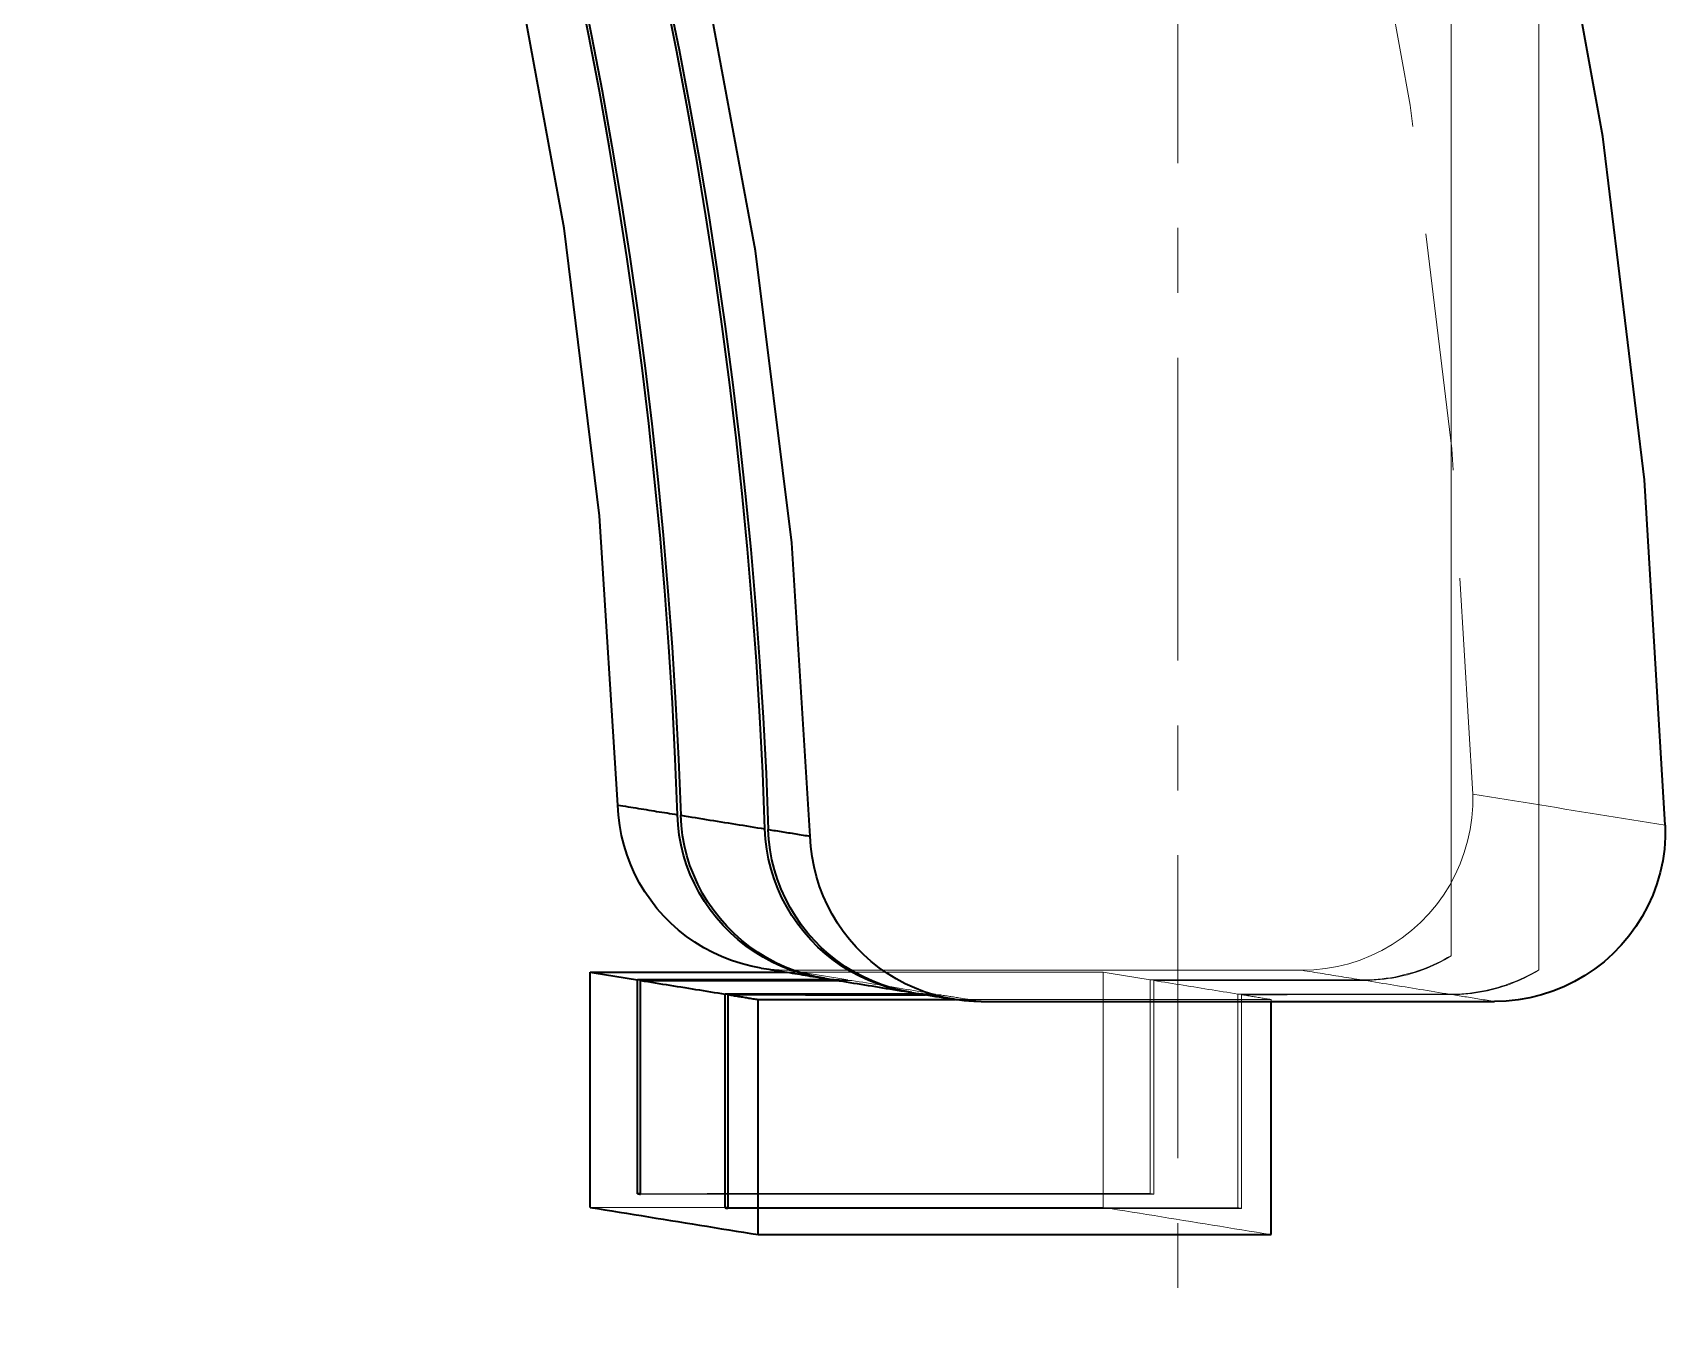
# Model space of a CAD drawing. Header units: millimetres. Extents: x 10 to 410, y 10 to 287.
# Drawn here: x 329.353 to 333.127, y 130.014 to 133.001 of the extents above; entities that cross this region are included whole.
import ezdxf

# ---------------------------------------------------------------- set-up
doc = ezdxf.new("R2010")
doc.units = ezdxf.units.MM
doc.linetypes.add('CENTER', pattern=[1.15, 0.7, -0.15, 0.15, -0.15])
doc.linetypes.add('DASHED', pattern=[0.75, 0.5, -0.25])
for name, color, linetype, lineweight in [('CENTER', 4, 'CENTER', 13), ('HIDDEN', 8, 'DASHED', 18), ('VISIBLE', 7, 'CONTINUOUS', 35)]:
    doc.layers.add(name, color=color, linetype=linetype, lineweight=lineweight)

msp = doc.modelspace()

# ---------------------------------------------------------------- linework, layer by layer
at = {"layer": 'CENTER'}
msp.add_line((332, 66), (332, 155), dxfattribs=at)
at = {"layer": 'HIDDEN'}
for points in [[(332.6819, 131.2416), (332.6335, 132.0399), (332.5373, 132.834), (332.3938, 133.6208), (332.2033, 134.3976), (331.9666, 135.1617), (331.6846, 135.9101), (331.3582, 136.6403), (330.9886, 137.3496), (330.5771, 138.0355), (330.1253, 138.6955), (329.6347, 139.3272), (329.1072, 139.9284), (328.5446, 140.4969), (327.9489, 141.0307), (327.3223, 141.5277), (326.667, 141.9864), (325.9854, 142.4049), (325.2799, 142.7818), (324.5532, 143.1158), (323.8077, 143.4056), (323.0462, 143.6502), (322.2713, 143.8487), (321.486, 144.0004)], [(332.6321, 130.8678), (332.6321, 130.9648), (332.6321, 131.0618), (332.6321, 131.1588), (332.6321, 131.2558), (332.6321, 131.3528), (332.6321, 131.4498), (332.6321, 131.5468), (332.6321, 131.6438), (332.6321, 131.7408), (332.6321, 131.8378), (332.6321, 131.9348), (332.6321, 132.0318), (332.6321, 132.1288), (332.6321, 132.2258), (332.6321, 132.3228), (332.6321, 132.4198), (332.6321, 132.5168), (332.6321, 132.6138), (332.6321, 132.7108), (332.6321, 132.8078), (332.6321, 132.9048), (332.6321, 133.0018), (332.6321, 133.0988)], [(332.8344, 130.835), (332.8344, 130.932), (332.8344, 131.029), (332.8344, 131.126), (332.8344, 131.223), (332.8344, 131.32), (332.8344, 131.417), (332.8344, 131.514), (332.8344, 131.611), (332.8344, 131.708), (332.8344, 131.805), (332.8344, 131.902), (332.8344, 131.999), (332.8344, 132.096), (332.8344, 132.193), (332.8344, 132.29), (332.8344, 132.387), (332.8344, 132.484), (332.8344, 132.581), (332.8344, 132.678), (332.8344, 132.775), (332.8344, 132.872), (332.8344, 132.969), (332.8344, 133.066)], [(332.6819, 131.2416), (332.6818, 131.2141), (332.6797, 131.1866), (332.6758, 131.1594), (332.67, 131.1325), (332.6623, 131.1061), (332.6528, 131.0803), (332.6415, 131.0552), (332.6285, 131.0309), (332.6139, 131.0076), (332.5977, 130.9854), (332.5799, 130.9644), (332.5608, 130.9446), (332.5403, 130.9263), (332.5186, 130.9094), (332.4958, 130.894), (332.4719, 130.8803), (332.4472, 130.8683), (332.4217, 130.858), (332.3955, 130.8495), (332.3688, 130.8429), (332.3417, 130.8381), (332.3143, 130.8353), (332.2868, 130.8343)], [(332.6819, 131.2416), (332.7012, 131.2384), (332.7206, 131.2353), (332.7399, 131.2322), (332.7593, 131.229), (332.7786, 131.2259), (332.798, 131.2227), (332.8173, 131.2196), (332.8367, 131.2165), (332.856, 131.2133), (332.8754, 131.2102), (332.8947, 131.207), (332.9141, 131.2039), (332.9334, 131.2008), (332.9528, 131.1976), (332.9721, 131.1945), (332.9915, 131.1913), (333.0108, 131.1882), (333.0302, 131.1851), (333.0495, 131.1819), (333.0689, 131.1788), (333.0882, 131.1756), (333.1076, 131.1725), (333.1269, 131.1694)], [(331.1006, 130.8343), (331.0979, 130.8343), (331.0951, 130.8343), (331.0923, 130.8344), (331.0896, 130.8345), (331.0868, 130.8345), (331.0841, 130.8346), (331.0813, 130.8348), (331.0785, 130.8349), (331.0758, 130.8351), (331.073, 130.8353), (331.0703, 130.8355), (331.0675, 130.8357), (331.0647, 130.8359), (331.062, 130.8362), (331.0592, 130.8365), (331.0565, 130.8368), (331.0538, 130.8371), (331.051, 130.8374), (331.0483, 130.8378), (331.0455, 130.8382), (331.0428, 130.8386), (331.0401, 130.839), (331.0373, 130.8394)], [(331.1006, 130.8343), (331.1522, 130.8343), (331.2038, 130.8343), (331.2554, 130.8343), (331.3069, 130.8343), (331.3585, 130.8343), (331.4101, 130.8343), (331.4617, 130.8343), (331.5132, 130.8343), (331.5648, 130.8343), (331.6164, 130.8343), (331.668, 130.8343), (331.7195, 130.8343), (331.7711, 130.8343), (331.8227, 130.8343), (331.8743, 130.8343), (331.9258, 130.8343), (331.9774, 130.8343), (332.029, 130.8343), (332.0806, 130.8343), (332.1321, 130.8343), (332.1837, 130.8343), (332.2353, 130.8343), (332.2868, 130.8343)], [(331.1006, 130.8343), (331.1019, 130.8341), (331.1031, 130.8339), (331.1043, 130.8337), (331.1056, 130.8335), (331.1068, 130.8333), (331.108, 130.8331), (331.1092, 130.8329), (331.1105, 130.8327), (331.1117, 130.8325), (331.1129, 130.8323), (331.1142, 130.8321), (331.1154, 130.8319), (331.1166, 130.8317), (331.1179, 130.8315), (331.1191, 130.8313), (331.1203, 130.8311), (331.1216, 130.8309), (331.1228, 130.8307), (331.124, 130.8305), (331.1253, 130.8303), (331.1265, 130.8301), (331.1277, 130.8299), (331.129, 130.8297)], [(332.2868, 130.8343), (332.2929, 130.8333), (332.2989, 130.8323), (332.305, 130.8314), (332.311, 130.8304), (332.3171, 130.8294), (332.3231, 130.8284), (332.3291, 130.8274), (332.3352, 130.8265), (332.3412, 130.8255), (332.3473, 130.8245), (332.3533, 130.8235), (332.3593, 130.8225), (332.3654, 130.8216), (332.3714, 130.8206), (332.3775, 130.8196), (332.3835, 130.8186), (332.3896, 130.8176), (332.3956, 130.8167), (332.4016, 130.8157), (332.4077, 130.8147), (332.4137, 130.8137), (332.4198, 130.8127), (332.4258, 130.8118)], [(332.6321, 130.8678), (332.6238, 130.8634), (332.6155, 130.8589), (332.6072, 130.8547), (332.5987, 130.8506), (332.5901, 130.8467), (332.5815, 130.843), (332.5728, 130.8394), (332.564, 130.8361), (332.5551, 130.833), (332.5462, 130.8301), (332.5372, 130.8274), (332.5281, 130.8249), (332.519, 130.8226), (332.5098, 130.8206), (332.5006, 130.8187), (332.4913, 130.8171), (332.482, 130.8157), (332.4727, 130.8145), (332.4634, 130.8135), (332.454, 130.8127), (332.4446, 130.8122), (332.4352, 130.8119), (332.4258, 130.8118)], [(332.4311, 130.8109), (332.4403, 130.811), (332.4495, 130.8113), (332.4587, 130.8119), (332.4679, 130.8127), (332.477, 130.8137), (332.4861, 130.8149), (332.4952, 130.8163), (332.5043, 130.8179), (332.5133, 130.8198), (332.5223, 130.8218), (332.5312, 130.8241), (332.5401, 130.8266), (332.5489, 130.8293), (332.5576, 130.8322), (332.5662, 130.8353), (332.5748, 130.8386), (332.5833, 130.8421), (332.5917, 130.8459), (332.6001, 130.8498), (332.6083, 130.8539), (332.6164, 130.8583), (332.6244, 130.8629), (332.6321, 130.8678)], [(332.8344, 130.835), (332.8261, 130.8306), (332.8178, 130.8261), (332.8095, 130.8219), (332.801, 130.8178), (332.7924, 130.8138), (332.7838, 130.8101), (332.7751, 130.8066), (332.7663, 130.8033), (332.7574, 130.8002), (332.7485, 130.7973), (332.7395, 130.7946), (332.7304, 130.7921), (332.7213, 130.7898), (332.7121, 130.7877), (332.7029, 130.7859), (332.6936, 130.7843), (332.6843, 130.7828), (332.675, 130.7816), (332.6657, 130.7807), (332.6563, 130.7799), (332.6469, 130.7794), (332.6375, 130.779), (332.6281, 130.7789)], [(332.6321, 130.8678), (332.6321, 130.8678), (332.6321, 130.8678), (332.6321, 130.8678), (332.6321, 130.8678), (332.6321, 130.8678), (332.6321, 130.8678), (332.6321, 130.8678), (332.6321, 130.8678), (332.6321, 130.8678), (332.6321, 130.8678), (332.6321, 130.8678), (332.6321, 130.8678), (332.6321, 130.8678), (332.6321, 130.8678), (332.6321, 130.8678), (332.6321, 130.8678), (332.6321, 130.8678), (332.6321, 130.8678), (332.6321, 130.8678), (332.6321, 130.8678), (332.6321, 130.8678), (332.6321, 130.8678), (332.6321, 130.8678)], [(332.6334, 130.7781), (332.6426, 130.7782), (332.6518, 130.7785), (332.661, 130.7791), (332.6702, 130.7798), (332.6793, 130.7808), (332.6885, 130.782), (332.6975, 130.7834), (332.7066, 130.7851), (332.7156, 130.7869), (332.7246, 130.789), (332.7335, 130.7913), (332.7424, 130.7937), (332.7512, 130.7964), (332.7599, 130.7993), (332.7685, 130.8025), (332.7771, 130.8058), (332.7856, 130.8093), (332.794, 130.813), (332.8024, 130.817), (332.8106, 130.8211), (332.8187, 130.8255), (332.8267, 130.8301), (332.8344, 130.835)], [(332.8344, 130.835), (332.8344, 130.835), (332.8344, 130.835), (332.8344, 130.835), (332.8344, 130.835), (332.8344, 130.835), (332.8344, 130.835), (332.8344, 130.835), (332.8344, 130.835), (332.8344, 130.835), (332.8344, 130.835), (332.8344, 130.835), (332.8344, 130.835), (332.8344, 130.835), (332.8344, 130.835), (332.8344, 130.835), (332.8344, 130.835), (332.8344, 130.835), (332.8344, 130.835), (332.8344, 130.835), (332.8344, 130.835), (332.8344, 130.835), (332.8344, 130.835), (332.8344, 130.835)], [(331.0971, 130.8297), (331.0985, 130.8297), (331.0999, 130.8297), (331.1013, 130.8297), (331.1026, 130.8297), (331.104, 130.8297), (331.1054, 130.8297), (331.1068, 130.8297), (331.1082, 130.8297), (331.1096, 130.8297), (331.1109, 130.8297), (331.1123, 130.8297), (331.1137, 130.8297), (331.1151, 130.8297), (331.1165, 130.8297), (331.1179, 130.8297), (331.1193, 130.8297), (331.1206, 130.8297), (331.122, 130.8297), (331.1234, 130.8297), (331.1248, 130.8297), (331.1262, 130.8297), (331.1276, 130.8297), (331.129, 130.8297)], [(331.129, 130.8297), (331.1593, 130.8297), (331.1897, 130.8297), (331.22, 130.8297), (331.2504, 130.8297), (331.2807, 130.8297), (331.3111, 130.8297), (331.3415, 130.8297), (331.3718, 130.8297), (331.4022, 130.8297), (331.4325, 130.8297), (331.4629, 130.8297), (331.4933, 130.8297), (331.5236, 130.8297), (331.554, 130.8297), (331.5843, 130.8297), (331.6147, 130.8297), (331.645, 130.8297), (331.6754, 130.8297), (331.7058, 130.8297), (331.7361, 130.8297), (331.7665, 130.8297), (331.7968, 130.8297), (331.8272, 130.8297)], [(331.129, 130.8297), (331.1337, 130.8289), (331.1384, 130.8282), (331.1431, 130.8274), (331.1479, 130.8266), (331.1526, 130.8259), (331.1573, 130.8251), (331.162, 130.8243), (331.1668, 130.8236), (331.1715, 130.8228), (331.1762, 130.822), (331.181, 130.8213), (331.1857, 130.8205), (331.1904, 130.8197), (331.1951, 130.819), (331.1999, 130.8182), (331.2046, 130.8174), (331.2093, 130.8167), (331.2141, 130.8159), (331.2188, 130.8151), (331.2235, 130.8144), (331.2282, 130.8136), (331.233, 130.8128), (331.2377, 130.8121)], [(331.2377, 130.8121), (331.2351, 130.8121), (331.2326, 130.8121), (331.23, 130.8121), (331.2274, 130.8122), (331.2249, 130.8123), (331.2223, 130.8124), (331.2198, 130.8125), (331.2172, 130.8126), (331.2146, 130.8127), (331.2121, 130.8129), (331.2095, 130.8131), (331.207, 130.8133), (331.2044, 130.8135), (331.2019, 130.8137), (331.1993, 130.8139), (331.1968, 130.8142), (331.1942, 130.8145), (331.1917, 130.8147), (331.1891, 130.8151), (331.1866, 130.8154), (331.184, 130.8157), (331.1815, 130.8161), (331.1789, 130.8165)], [(331.2468, 130.8106), (331.244, 130.8106), (331.2412, 130.8106), (331.2385, 130.8107), (331.2357, 130.8107), (331.2329, 130.8108), (331.2302, 130.8109), (331.2274, 130.8111), (331.2247, 130.8112), (331.2219, 130.8114), (331.2191, 130.8116), (331.2164, 130.8118), (331.2136, 130.812), (331.2109, 130.8122), (331.2081, 130.8125), (331.2054, 130.8128), (331.2026, 130.8131), (331.1999, 130.8134), (331.1971, 130.8137), (331.1944, 130.8141), (331.1916, 130.8145), (331.1889, 130.8149), (331.1862, 130.8153), (331.1834, 130.8157)], [(331.2377, 130.8121), (331.2363, 130.8121), (331.2349, 130.8121), (331.2336, 130.8121), (331.2322, 130.8121), (331.2308, 130.8121), (331.2294, 130.8121), (331.228, 130.8121), (331.2266, 130.8121), (331.2253, 130.8121), (331.2239, 130.8121), (331.2225, 130.8121), (331.2211, 130.8121), (331.2197, 130.8121), (331.2183, 130.8121), (331.217, 130.8121), (331.2156, 130.8121), (331.2142, 130.8121), (331.2128, 130.8121), (331.2114, 130.8121), (331.21, 130.8121), (331.2087, 130.8121), (331.2073, 130.8121), (331.2059, 130.8121)], [(331.2149, 130.8106), (331.2163, 130.8106), (331.2177, 130.8106), (331.2191, 130.8106), (331.2204, 130.8106), (331.2218, 130.8106), (331.2232, 130.8106), (331.2246, 130.8106), (331.226, 130.8106), (331.2274, 130.8106), (331.2288, 130.8106), (331.2301, 130.8106), (331.2315, 130.8106), (331.2329, 130.8106), (331.2343, 130.8106), (331.2357, 130.8106), (331.2371, 130.8106), (331.2385, 130.8106), (331.2398, 130.8106), (331.2412, 130.8106), (331.2426, 130.8106), (331.244, 130.8106), (331.2454, 130.8106), (331.2468, 130.8106)], [(331.2468, 130.8106), (331.2552, 130.8092), (331.2636, 130.8079), (331.272, 130.8065), (331.2804, 130.8051), (331.2888, 130.8038), (331.2972, 130.8024), (331.3056, 130.801), (331.314, 130.7997), (331.3224, 130.7983), (331.3308, 130.797), (331.3392, 130.7956), (331.3476, 130.7942), (331.356, 130.7929), (331.3644, 130.7915), (331.3728, 130.7901), (331.3812, 130.7888), (331.3896, 130.7874), (331.398, 130.7861), (331.4064, 130.7847), (331.4148, 130.7833), (331.4232, 130.782), (331.4316, 130.7806), (331.44, 130.7792)], [(331.8272, 130.8297), (331.8319, 130.8289), (331.8367, 130.8282), (331.8414, 130.8274), (331.8462, 130.8266), (331.8509, 130.8259), (331.8556, 130.8251), (331.8604, 130.8243), (331.8651, 130.8236), (331.8699, 130.8228), (331.8746, 130.822), (331.8793, 130.8212), (331.8841, 130.8205), (331.8888, 130.8197), (331.8936, 130.8189), (331.8983, 130.8182), (331.903, 130.8174), (331.9078, 130.8166), (331.9125, 130.8159), (331.9173, 130.8151), (331.922, 130.8143), (331.9267, 130.8136), (331.9315, 130.8128), (331.9362, 130.812)], [(331.8272, 130.2863), (331.8272, 130.3099), (331.8272, 130.3335), (331.8272, 130.3572), (331.8272, 130.3808), (331.8272, 130.4044), (331.8272, 130.4281), (331.8272, 130.4517), (331.8272, 130.4753), (331.8272, 130.4989), (331.8272, 130.5226), (331.8272, 130.5462), (331.8272, 130.5698), (331.8272, 130.5934), (331.8272, 130.6171), (331.8272, 130.6407), (331.8272, 130.6643), (331.8272, 130.6879), (331.8272, 130.7116), (331.8272, 130.7352), (331.8272, 130.7588), (331.8272, 130.7825), (331.8272, 130.8061), (331.8272, 130.8297)], [(331.9362, 130.318), (331.9362, 130.3395), (331.9362, 130.361), (331.9362, 130.3824), (331.9362, 130.4039), (331.9362, 130.4254), (331.9362, 130.4469), (331.9362, 130.4684), (331.9362, 130.4898), (331.9362, 130.5113), (331.9362, 130.5328), (331.9362, 130.5543), (331.9362, 130.5758), (331.9362, 130.5972), (331.9362, 130.6187), (331.9362, 130.6402), (331.9362, 130.6617), (331.9362, 130.6831), (331.9362, 130.7046), (331.9362, 130.7261), (331.9362, 130.7476), (331.9362, 130.7691), (331.9362, 130.7905), (331.9362, 130.812)], [(332.4258, 130.8118), (332.4045, 130.8118), (332.3832, 130.8118), (332.3619, 130.8118), (332.3407, 130.8118), (332.3194, 130.8118), (332.2981, 130.8119), (332.2768, 130.8119), (332.2555, 130.8119), (332.2342, 130.8119), (332.2129, 130.8119), (332.1917, 130.8119), (332.1704, 130.8119), (332.1491, 130.8119), (332.1278, 130.812), (332.1065, 130.812), (332.0852, 130.812), (332.0639, 130.812), (332.0426, 130.812), (332.0214, 130.812), (332.0001, 130.812), (331.9788, 130.812), (331.9575, 130.812), (331.9362, 130.812)], [(331.9448, 130.8106), (331.9659, 130.8106), (331.9871, 130.8106), (332.0082, 130.8107), (332.0294, 130.8107), (332.0505, 130.8107), (332.0716, 130.8107), (332.0928, 130.8107), (332.1139, 130.8107), (332.1351, 130.8107), (332.1562, 130.8107), (332.1774, 130.8107), (332.1985, 130.8107), (332.2197, 130.8107), (332.2408, 130.8108), (332.262, 130.8108), (332.2831, 130.8108), (332.3042, 130.8108), (332.3254, 130.8108), (332.3465, 130.8108), (332.3677, 130.8108), (332.3888, 130.8109), (332.41, 130.8109), (332.4311, 130.8109)], [(331.9448, 130.3166), (331.9448, 130.3381), (331.9448, 130.3596), (331.9448, 130.3811), (331.9448, 130.4025), (331.9448, 130.424), (331.9448, 130.4455), (331.9448, 130.467), (331.9448, 130.4885), (331.9448, 130.5099), (331.9448, 130.5314), (331.9448, 130.5529), (331.9448, 130.5744), (331.9448, 130.5958), (331.9448, 130.6173), (331.9448, 130.6388), (331.9448, 130.6603), (331.9448, 130.6818), (331.9448, 130.7032), (331.9448, 130.7247), (331.9448, 130.7462), (331.9448, 130.7677), (331.9448, 130.7892), (331.9448, 130.8106)], [(331.9448, 130.8106), (331.9532, 130.8093), (331.9616, 130.8079), (331.97, 130.8065), (331.9785, 130.8052), (331.9869, 130.8038), (331.9953, 130.8024), (332.0037, 130.8011), (332.0122, 130.7997), (332.0206, 130.7983), (332.029, 130.797), (332.0374, 130.7956), (332.0459, 130.7942), (332.0543, 130.7929), (332.0627, 130.7915), (332.0711, 130.7901), (332.0796, 130.7888), (332.088, 130.7874), (332.0964, 130.786), (332.1048, 130.7847), (332.1132, 130.7833), (332.1217, 130.7819), (332.1301, 130.7806), (332.1385, 130.7792)], [(332.4311, 130.8109), (332.4397, 130.8095), (332.4483, 130.8081), (332.4568, 130.8067), (332.4654, 130.8053), (332.4739, 130.8039), (332.4825, 130.8026), (332.4911, 130.8012), (332.4996, 130.7998), (332.5082, 130.7984), (332.5168, 130.797), (332.5253, 130.7956), (332.5339, 130.7942), (332.5425, 130.7928), (332.551, 130.7914), (332.5596, 130.7901), (332.5682, 130.7887), (332.5767, 130.7873), (332.5853, 130.7859), (332.5939, 130.7845), (332.6024, 130.7831), (332.611, 130.7817), (332.6195, 130.7803), (332.6281, 130.7789)], [(331.44, 130.7792), (331.4374, 130.7792), (331.4349, 130.7793), (331.4323, 130.7793), (331.4298, 130.7794), (331.4272, 130.7794), (331.4246, 130.7795), (331.4221, 130.7796), (331.4195, 130.7798), (331.4169, 130.7799), (331.4144, 130.7801), (331.4118, 130.7802), (331.4093, 130.7804), (331.4067, 130.7806), (331.4042, 130.7809), (331.4016, 130.7811), (331.3991, 130.7814), (331.3965, 130.7816), (331.394, 130.7819), (331.3914, 130.7822), (331.3889, 130.7826), (331.3863, 130.7829), (331.3838, 130.7833), (331.3813, 130.7836)], [(331.4491, 130.7778), (331.4463, 130.7778), (331.4435, 130.7778), (331.4408, 130.7779), (331.438, 130.7779), (331.4353, 130.778), (331.4325, 130.7781), (331.4297, 130.7782), (331.427, 130.7784), (331.4242, 130.7786), (331.4214, 130.7787), (331.4187, 130.7789), (331.4159, 130.7792), (331.4132, 130.7794), (331.4104, 130.7797), (331.4077, 130.7799), (331.4049, 130.7802), (331.4022, 130.7806), (331.3994, 130.7809), (331.3967, 130.7813), (331.3939, 130.7816), (331.3912, 130.782), (331.3885, 130.7824), (331.3857, 130.7829)], [(331.44, 130.7792), (331.4386, 130.7792), (331.4372, 130.7792), (331.4359, 130.7792), (331.4345, 130.7792), (331.4331, 130.7792), (331.4317, 130.7792), (331.4303, 130.7792), (331.4289, 130.7792), (331.4276, 130.7792), (331.4262, 130.7792), (331.4248, 130.7792), (331.4234, 130.7792), (331.422, 130.7792), (331.4206, 130.7792), (331.4193, 130.7792), (331.4179, 130.7792), (331.4165, 130.7792), (331.4151, 130.7792), (331.4137, 130.7792), (331.4123, 130.7792), (331.411, 130.7792), (331.4096, 130.7792), (331.4082, 130.7792)], [(331.4172, 130.7778), (331.4186, 130.7778), (331.42, 130.7778), (331.4214, 130.7778), (331.4227, 130.7778), (331.4241, 130.7778), (331.4255, 130.7778), (331.4269, 130.7778), (331.4283, 130.7778), (331.4297, 130.7778), (331.4311, 130.7778), (331.4324, 130.7778), (331.4338, 130.7778), (331.4352, 130.7778), (331.4366, 130.7778), (331.438, 130.7778), (331.4394, 130.7778), (331.4408, 130.7778), (331.4422, 130.7778), (331.4435, 130.7778), (331.4449, 130.7778), (331.4463, 130.7778), (331.4477, 130.7778), (331.4491, 130.7778)], [(331.4491, 130.7778), (331.4521, 130.7773), (331.455, 130.7768), (331.458, 130.7763), (331.461, 130.7758), (331.4639, 130.7754), (331.4669, 130.7749), (331.4699, 130.7744), (331.4728, 130.7739), (331.4758, 130.7734), (331.4788, 130.7729), (331.4817, 130.7725), (331.4847, 130.772), (331.4877, 130.7715), (331.4907, 130.771), (331.4936, 130.7705), (331.4966, 130.7701), (331.4996, 130.7696), (331.5025, 130.7691), (331.5055, 130.7686), (331.5085, 130.7681), (331.5114, 130.7676), (331.5144, 130.7672), (331.5174, 130.7667)], [(331.4856, 130.7667), (331.487, 130.7667), (331.4884, 130.7667), (331.4898, 130.7667), (331.4911, 130.7667), (331.4925, 130.7667), (331.4939, 130.7667), (331.4953, 130.7667), (331.4967, 130.7667), (331.498, 130.7667), (331.4994, 130.7667), (331.5008, 130.7667), (331.5022, 130.7667), (331.5036, 130.7667), (331.5049, 130.7667), (331.5063, 130.7667), (331.5077, 130.7667), (331.5091, 130.7667), (331.5105, 130.7667), (331.5119, 130.7667), (331.5132, 130.7667), (331.5146, 130.7667), (331.516, 130.7667), (331.5174, 130.7667)], [(331.5174, 130.7667), (331.5477, 130.7667), (331.5781, 130.7667), (331.6085, 130.7667), (331.6388, 130.7667), (331.6692, 130.7667), (331.6995, 130.7667), (331.7299, 130.7667), (331.7602, 130.7667), (331.7906, 130.7667), (331.821, 130.7667), (331.8513, 130.7667), (331.8817, 130.7667), (331.912, 130.7667), (331.9424, 130.7667), (331.9728, 130.7667), (332.0031, 130.7667), (332.0335, 130.7667), (332.0638, 130.7667), (332.0942, 130.7667), (332.1246, 130.7667), (332.1549, 130.7667), (332.1853, 130.7667), (332.2156, 130.7667)], [(331.5174, 130.7667), (331.5186, 130.7665), (331.5198, 130.7663), (331.5211, 130.7661), (331.5223, 130.7659), (331.5235, 130.7657), (331.5248, 130.7655), (331.526, 130.7653), (331.5272, 130.7651), (331.5285, 130.7649), (331.5297, 130.7647), (331.5309, 130.7645), (331.5322, 130.7643), (331.5334, 130.7641), (331.5346, 130.7639), (331.5358, 130.7637), (331.5371, 130.7635), (331.5383, 130.7633), (331.5395, 130.7631), (331.5408, 130.7629), (331.542, 130.7627), (331.5432, 130.7625), (331.5445, 130.7623), (331.5457, 130.7621)], [(332.1385, 130.2852), (332.1385, 130.3067), (332.1385, 130.3281), (332.1385, 130.3496), (332.1385, 130.3711), (332.1385, 130.3926), (332.1385, 130.4141), (332.1385, 130.4355), (332.1385, 130.457), (332.1385, 130.4785), (332.1385, 130.5), (332.1385, 130.5215), (332.1385, 130.5429), (332.1385, 130.5644), (332.1385, 130.5859), (332.1385, 130.6074), (332.1385, 130.6288), (332.1385, 130.6503), (332.1385, 130.6718), (332.1385, 130.6933), (332.1385, 130.7148), (332.1385, 130.7362), (332.1385, 130.7577), (332.1385, 130.7792)], [(332.6281, 130.7789), (332.6068, 130.779), (332.5855, 130.779), (332.5642, 130.779), (332.543, 130.779), (332.5217, 130.779), (332.5004, 130.779), (332.4791, 130.7791), (332.4578, 130.7791), (332.4365, 130.7791), (332.4152, 130.7791), (332.394, 130.7791), (332.3727, 130.7791), (332.3514, 130.7791), (332.3301, 130.7791), (332.3088, 130.7791), (332.2875, 130.7791), (332.2662, 130.7792), (332.2449, 130.7792), (332.2237, 130.7792), (332.2024, 130.7792), (332.1811, 130.7792), (332.1598, 130.7792), (332.1385, 130.7792)], [(332.1471, 130.7778), (332.1682, 130.7778), (332.1894, 130.7778), (332.2105, 130.7778), (332.2317, 130.7778), (332.2528, 130.7778), (332.274, 130.7779), (332.2951, 130.7779), (332.3162, 130.7779), (332.3374, 130.7779), (332.3585, 130.7779), (332.3797, 130.7779), (332.4008, 130.7779), (332.422, 130.7779), (332.4431, 130.7779), (332.4643, 130.7779), (332.4854, 130.778), (332.5066, 130.778), (332.5277, 130.778), (332.5488, 130.778), (332.57, 130.778), (332.5911, 130.778), (332.6123, 130.7781), (332.6334, 130.7781)], [(332.1471, 130.2838), (332.1471, 130.3053), (332.1471, 130.3268), (332.1471, 130.3482), (332.1471, 130.3697), (332.1471, 130.3912), (332.1471, 130.4127), (332.1471, 130.4341), (332.1471, 130.4556), (332.1471, 130.4771), (332.1471, 130.4986), (332.1471, 130.5201), (332.1471, 130.5415), (332.1471, 130.563), (332.1471, 130.5845), (332.1471, 130.606), (332.1471, 130.6275), (332.1471, 130.6489), (332.1471, 130.6704), (332.1471, 130.6919), (332.1471, 130.7134), (332.1471, 130.7349), (332.1471, 130.7563), (332.1471, 130.7778)], [(332.1471, 130.7778), (332.1501, 130.7773), (332.153, 130.7768), (332.156, 130.7764), (332.159, 130.7759), (332.162, 130.7754), (332.165, 130.7749), (332.1679, 130.7744), (332.1709, 130.7739), (332.1739, 130.7735), (332.1769, 130.773), (332.1799, 130.7725), (332.1828, 130.772), (332.1858, 130.7715), (332.1888, 130.771), (332.1918, 130.7706), (332.1948, 130.7701), (332.1977, 130.7696), (332.2007, 130.7691), (332.2037, 130.7686), (332.2067, 130.7681), (332.2097, 130.7677), (332.2126, 130.7672), (332.2156, 130.7667)], [(332.2156, 130.7621), (332.2156, 130.7623), (332.2156, 130.7625), (332.2156, 130.7627), (332.2156, 130.7629), (332.2156, 130.7631), (332.2156, 130.7633), (332.2156, 130.7635), (332.2156, 130.7637), (332.2156, 130.7639), (332.2156, 130.7641), (332.2156, 130.7643), (332.2156, 130.7645), (332.2156, 130.7647), (332.2156, 130.7649), (332.2156, 130.7651), (332.2156, 130.7653), (332.2156, 130.7655), (332.2156, 130.7657), (332.2156, 130.7659), (332.2156, 130.7661), (332.2156, 130.7663), (332.2156, 130.7665), (332.2156, 130.7667)], [(332.6334, 130.7781), (332.6377, 130.7774), (332.642, 130.7767), (332.6463, 130.776), (332.6506, 130.7753), (332.6548, 130.7746), (332.6591, 130.7739), (332.6634, 130.7732), (332.6677, 130.7725), (332.672, 130.7718), (332.6762, 130.7711), (332.6805, 130.7704), (332.6848, 130.7697), (332.6891, 130.769), (332.6934, 130.7683), (332.6977, 130.7677), (332.7019, 130.767), (332.7062, 130.7663), (332.7105, 130.7656), (332.7148, 130.7649), (332.7191, 130.7642), (332.7234, 130.7635), (332.7276, 130.7628), (332.7319, 130.7621)], [(331.9362, 130.318), (331.885, 130.318), (331.8338, 130.318), (331.7826, 130.318), (331.7314, 130.3181), (331.6802, 130.3181), (331.629, 130.3181), (331.5777, 130.3181), (331.5265, 130.3181), (331.4753, 130.3181), (331.4241, 130.3181), (331.3729, 130.3181), (331.3217, 130.3181), (331.2705, 130.3181), (331.2193, 130.318), (331.1681, 130.318), (331.1169, 130.318), (331.0657, 130.318), (331.0145, 130.318), (330.9632, 130.318), (330.912, 130.318), (330.8608, 130.3179), (330.8096, 130.3179), (330.7584, 130.3179)], [(330.7584, 130.3167), (330.81, 130.3167), (330.8616, 130.3167), (330.9132, 130.3167), (330.9647, 130.3166), (331.0163, 130.3166), (331.0679, 130.3166), (331.1195, 130.3166), (331.1711, 130.3166), (331.2226, 130.3166), (331.2742, 130.3166), (331.3258, 130.3166), (331.3774, 130.3166), (331.429, 130.3166), (331.4805, 130.3166), (331.5321, 130.3166), (331.5837, 130.3166), (331.6353, 130.3166), (331.6869, 130.3166), (331.7384, 130.3166), (331.79, 130.3166), (331.8416, 130.3166), (331.8932, 130.3166), (331.9448, 130.3166)], [(331.9362, 130.318), (331.9366, 130.318), (331.937, 130.3179), (331.9373, 130.3178), (331.9377, 130.3178), (331.9381, 130.3177), (331.9384, 130.3176), (331.9388, 130.3176), (331.9392, 130.3175), (331.9396, 130.3175), (331.9399, 130.3174), (331.9403, 130.3173), (331.9407, 130.3173), (331.9411, 130.3172), (331.9414, 130.3172), (331.9418, 130.3171), (331.9422, 130.317), (331.9425, 130.317), (331.9429, 130.3169), (331.9433, 130.3169), (331.9437, 130.3168), (331.944, 130.3167), (331.9444, 130.3167), (331.9448, 130.3166)], [(330.6416, 130.2863), (330.6931, 130.2863), (330.7447, 130.2863), (330.7962, 130.2863), (330.8478, 130.2863), (330.8993, 130.2863), (330.9509, 130.2863), (331.0024, 130.2863), (331.054, 130.2863), (331.1055, 130.2863), (331.1571, 130.2863), (331.2086, 130.2863), (331.2602, 130.2863), (331.3117, 130.2863), (331.3633, 130.2863), (331.4148, 130.2863), (331.4664, 130.2863), (331.5179, 130.2863), (331.5695, 130.2863), (331.621, 130.2863), (331.6726, 130.2863), (331.7241, 130.2863), (331.7757, 130.2863), (331.8272, 130.2863)], [(332.1385, 130.2852), (332.0873, 130.2852), (332.0361, 130.2852), (331.9849, 130.2852), (331.9337, 130.2852), (331.8825, 130.2852), (331.8313, 130.2852), (331.7801, 130.2852), (331.7288, 130.2852), (331.6776, 130.2852), (331.6264, 130.2852), (331.5752, 130.2852), (331.524, 130.2852), (331.4728, 130.2852), (331.4216, 130.2852), (331.3704, 130.2852), (331.3192, 130.2852), (331.268, 130.2852), (331.2168, 130.2852), (331.1655, 130.2852), (331.1143, 130.2851), (331.0631, 130.2851), (331.0119, 130.2851), (330.9607, 130.2851)], [(330.9607, 130.2839), (331.0123, 130.2839), (331.0639, 130.2839), (331.1155, 130.2838), (331.167, 130.2838), (331.2186, 130.2838), (331.2702, 130.2838), (331.3218, 130.2838), (331.3734, 130.2838), (331.4249, 130.2838), (331.4765, 130.2838), (331.5281, 130.2837), (331.5797, 130.2837), (331.6313, 130.2837), (331.6828, 130.2837), (331.7344, 130.2837), (331.786, 130.2837), (331.8376, 130.2837), (331.8892, 130.2837), (331.9408, 130.2838), (331.9923, 130.2838), (332.0439, 130.2838), (332.0955, 130.2838), (332.1471, 130.2838)], [(331.8272, 130.2863), (331.8441, 130.2836), (331.861, 130.2808), (331.8779, 130.2781), (331.8948, 130.2753), (331.9116, 130.2726), (331.9285, 130.2699), (331.9454, 130.2671), (331.9623, 130.2644), (331.9792, 130.2616), (331.9961, 130.2589), (332.013, 130.2562), (332.0299, 130.2534), (332.0467, 130.2507), (332.0636, 130.2479), (332.0805, 130.2452), (332.0974, 130.2425), (332.1143, 130.2397), (332.1312, 130.237), (332.1481, 130.2342), (332.165, 130.2315), (332.1819, 130.2288), (332.1987, 130.226), (332.2156, 130.2233)], [(332.1385, 130.2852), (332.1389, 130.2851), (332.1393, 130.2851), (332.1396, 130.285), (332.14, 130.2849), (332.1404, 130.2849), (332.1407, 130.2848), (332.1411, 130.2848), (332.1415, 130.2847), (332.1419, 130.2846), (332.1422, 130.2846), (332.1426, 130.2845), (332.143, 130.2845), (332.1434, 130.2844), (332.1437, 130.2843), (332.1441, 130.2843), (332.1445, 130.2842), (332.1448, 130.2842), (332.1452, 130.2841), (332.1456, 130.284), (332.146, 130.284), (332.1463, 130.2839), (332.1467, 130.2839), (332.1471, 130.2838)]]:
    msp.add_lwpolyline(points, dxfattribs=at)
at = {"layer": 'VISIBLE'}
for points in [[(333.1269, 131.1694), (333.0786, 131.9677), (332.9824, 132.7618), (332.8388, 133.5486), (332.6484, 134.3254), (332.4117, 135.0894), (332.1296, 135.8379), (331.8032, 136.5681), (331.4336, 137.2774), (331.0222, 137.9633), (330.5704, 138.6233), (330.0798, 139.255), (329.5523, 139.8562), (328.9896, 140.4247), (328.394, 140.9585), (327.7673, 141.4555), (327.1121, 141.9142), (326.4305, 142.3327), (325.725, 142.7096), (324.9982, 143.0436), (324.2527, 143.3334), (323.4912, 143.578), (322.7164, 143.7765), (321.9311, 143.9282)], [(330.7056, 131.2162), (330.6634, 131.8849), (330.5818, 132.5499), (330.4611, 133.209), (330.3018, 133.8598), (330.1045, 134.5001), (329.8697, 135.1276), (329.5983, 135.7403), (329.2914, 136.3358), (328.9498, 136.9122), (328.5749, 137.4675), (328.1678, 137.9997), (327.7301, 138.507), (327.2633, 138.9877), (326.769, 139.4399), (326.2488, 139.8623), (325.7047, 140.2532), (325.1385, 140.6114), (324.5521, 140.9356), (323.9476, 141.2247), (323.3272, 141.4776), (322.6929, 141.6936), (322.047, 141.8717), (321.3918, 142.0115)], [(331.1507, 131.144), (331.1076, 131.8225), (331.0239, 132.4971), (330.9, 133.1655), (330.7364, 133.8254), (330.5336, 134.4743), (330.2924, 135.1098), (330.0136, 135.7298), (329.6982, 136.3321), (329.3474, 136.9144), (328.9624, 137.4746), (328.5445, 138.0109), (328.0953, 138.5212), (327.6164, 139.0037), (327.1096, 139.4567), (326.5765, 139.8786), (326.0191, 140.2678), (325.4395, 140.6231), (324.8397, 140.943), (324.2218, 141.2265), (323.588, 141.4725), (322.9407, 141.6801), (322.2821, 141.8487), (321.6146, 141.9776)], [(330.8434, 131.1939), (330.8384, 131.3233), (330.8318, 131.4527), (330.8238, 131.582), (330.8143, 131.7111), (330.8034, 131.8402), (330.7909, 131.9691), (330.7771, 132.0979), (330.7617, 132.2265), (330.7449, 132.355), (330.7266, 132.4832), (330.7069, 132.6113), (330.6858, 132.739), (330.6632, 132.8666), (330.6391, 132.9939), (330.6136, 133.1209), (330.5867, 133.2476), (330.5584, 133.374), (330.5286, 133.5), (330.4974, 133.6258), (330.4649, 133.7511), (330.431, 133.8762), (330.3957, 134.0008), (330.3597, 134.1252)], [(330.3597, 134.1252), (330.3978, 134.0013), (330.4339, 133.8768), (330.4685, 133.7518), (330.5016, 133.6265), (330.5332, 133.5007), (330.5633, 133.3746), (330.592, 133.2481), (330.6192, 133.1214), (330.645, 132.9943), (330.6693, 132.8669), (330.6921, 132.7393), (330.7135, 132.6114), (330.7334, 132.4832), (330.7518, 132.3549), (330.7687, 132.2263), (330.7842, 132.0976), (330.7982, 131.9687), (330.8107, 131.8396), (330.8217, 131.7104), (330.8313, 131.5811), (330.8394, 131.4517), (330.846, 131.3222), (330.8511, 131.1926)], [(331.0457, 131.161), (331.0407, 131.2905), (331.0341, 131.4198), (331.0261, 131.5491), (331.0166, 131.6783), (331.0057, 131.8074), (330.9932, 131.9363), (330.9794, 132.0651), (330.964, 132.1937), (330.9472, 132.3222), (330.929, 132.4504), (330.9092, 132.5784), (330.8881, 132.7062), (330.8655, 132.8338), (330.8414, 132.961), (330.8159, 133.088), (330.789, 133.2148), (330.7607, 133.3411), (330.7309, 133.4672), (330.6998, 133.5929), (330.6672, 133.7183), (330.6333, 133.8433), (330.598, 133.968), (330.562, 134.0924)], [(330.562, 134.0924), (330.6001, 133.9685), (330.6362, 133.844), (330.6708, 133.719), (330.7039, 133.5936), (330.7355, 133.4679), (330.7656, 133.3418), (330.7943, 133.2153), (330.8215, 133.0885), (330.8473, 132.9615), (330.8716, 132.8341), (330.8944, 132.7064), (330.9158, 132.5785), (330.9357, 132.4504), (330.9541, 132.3221), (330.971, 132.1935), (330.9865, 132.0648), (331.0005, 131.9359), (331.013, 131.8068), (331.024, 131.6776), (331.0336, 131.5483), (331.0417, 131.4189), (331.0483, 131.2894), (331.0534, 131.1598)], [(331.0373, 130.8394), (331.0141, 130.8439), (330.9912, 130.8497), (330.9687, 130.857), (330.9467, 130.8655), (330.9252, 130.8754), (330.9043, 130.8865), (330.8841, 130.8989), (330.8648, 130.9124), (330.8462, 130.9271), (330.8286, 130.9428), (330.8119, 130.9596), (330.7963, 130.9774), (330.7818, 130.996), (330.7684, 131.0155), (330.7562, 131.0358), (330.7452, 131.0567), (330.7355, 131.0783), (330.7271, 131.1004), (330.7201, 131.123), (330.7144, 131.1459), (330.7101, 131.1692), (330.7071, 131.1926), (330.7056, 131.2162)], [(330.7056, 131.2162), (330.7116, 131.2152), (330.7176, 131.2143), (330.7236, 131.2133), (330.7296, 131.2123), (330.7356, 131.2114), (330.7416, 131.2104), (330.7476, 131.2094), (330.7536, 131.2084), (330.7596, 131.2075), (330.7656, 131.2065), (330.7715, 131.2055), (330.7775, 131.2046), (330.7835, 131.2036), (330.7895, 131.2026), (330.7955, 131.2016), (330.8015, 131.2007), (330.8075, 131.1997), (330.8135, 131.1987), (330.8195, 131.1978), (330.8255, 131.1968), (330.8315, 131.1958), (330.8374, 131.1948), (330.8434, 131.1939)], [(331.1745, 130.8171), (331.1513, 130.8216), (331.1284, 130.8275), (331.1059, 130.8347), (331.0839, 130.8433), (331.0624, 130.8531), (331.0416, 130.8643), (331.0215, 130.8766), (331.0021, 130.8902), (330.9836, 130.9048), (330.966, 130.9206), (330.9494, 130.9374), (330.9338, 130.9551), (330.9193, 130.9738), (330.9059, 130.9933), (330.8938, 131.0135), (330.8828, 131.0345), (330.8732, 131.056), (330.8648, 131.0781), (330.8578, 131.1007), (330.8521, 131.1236), (330.8478, 131.1468), (330.8449, 131.1703), (330.8434, 131.1939)], [(331.1834, 130.8157), (331.1602, 130.8202), (331.1372, 130.8261), (331.1147, 130.8333), (331.0926, 130.8418), (331.0711, 130.8517), (331.0502, 130.8628), (331.03, 130.8752), (331.0106, 130.8887), (330.9921, 130.9034), (330.9744, 130.9191), (330.9577, 130.9359), (330.942, 130.9537), (330.9275, 130.9723), (330.914, 130.9918), (330.9018, 131.012), (330.8908, 131.033), (330.8811, 131.0546), (330.8726, 131.0767), (330.8656, 131.0993), (330.8598, 131.1222), (330.8555, 131.1455), (330.8526, 131.169), (330.8511, 131.1926)], [(330.8511, 131.1926), (330.8595, 131.1913), (330.868, 131.1899), (330.8765, 131.1885), (330.8849, 131.1871), (330.8934, 131.1858), (330.9019, 131.1844), (330.9103, 131.183), (330.9188, 131.1816), (330.9273, 131.1803), (330.9357, 131.1789), (330.9442, 131.1775), (330.9526, 131.1761), (330.9611, 131.1748), (330.9696, 131.1734), (330.978, 131.172), (330.9865, 131.1707), (330.995, 131.1693), (331.0034, 131.1679), (331.0119, 131.1665), (331.0204, 131.1652), (331.0288, 131.1638), (331.0373, 131.1624), (331.0457, 131.161)], [(331.3768, 130.7843), (331.3536, 130.7888), (331.3307, 130.7947), (331.3082, 130.8019), (331.2862, 130.8104), (331.2647, 130.8203), (331.2439, 130.8314), (331.2238, 130.8438), (331.2044, 130.8573), (331.1859, 130.872), (331.1683, 130.8878), (331.1517, 130.9046), (331.1361, 130.9223), (331.1216, 130.941), (331.1082, 130.9605), (331.0961, 130.9807), (331.0851, 131.0017), (331.0755, 131.0232), (331.0671, 131.0453), (331.0601, 131.0679), (331.0544, 131.0908), (331.0501, 131.114), (331.0472, 131.1375), (331.0457, 131.161)], [(331.3857, 130.7829), (331.3625, 130.7874), (331.3396, 130.7932), (331.317, 130.8005), (331.2949, 130.809), (331.2734, 130.8189), (331.2525, 130.83), (331.2323, 130.8423), (331.2129, 130.8559), (331.1944, 130.8706), (331.1767, 130.8863), (331.16, 130.9031), (331.1443, 130.9208), (331.1298, 130.9395), (331.1163, 130.959), (331.1041, 130.9792), (331.0931, 131.0002), (331.0834, 131.0218), (331.0749, 131.0439), (331.0679, 131.0665), (331.0621, 131.0894), (331.0578, 131.1127), (331.0549, 131.1362), (331.0534, 131.1598)], [(331.0534, 131.1598), (331.0576, 131.1591), (331.0618, 131.1584), (331.0661, 131.1577), (331.0703, 131.1571), (331.0745, 131.1564), (331.0788, 131.1557), (331.083, 131.155), (331.0872, 131.1543), (331.0915, 131.1536), (331.0957, 131.1529), (331.0999, 131.1523), (331.1042, 131.1516), (331.1084, 131.1509), (331.1126, 131.1502), (331.1169, 131.1495), (331.1211, 131.1488), (331.1253, 131.1481), (331.1296, 131.1474), (331.1338, 131.1468), (331.138, 131.1461), (331.1423, 131.1454), (331.1465, 131.1447), (331.1507, 131.144)], [(331.4824, 130.7672), (331.4592, 130.7717), (331.4363, 130.7775), (331.4138, 130.7848), (331.3917, 130.7933), (331.3702, 130.8032), (331.3494, 130.8143), (331.3292, 130.8267), (331.3098, 130.8402), (331.2913, 130.8549), (331.2736, 130.8706), (331.257, 130.8874), (331.2414, 130.9052), (331.2268, 130.9238), (331.2134, 130.9433), (331.2012, 130.9636), (331.1903, 130.9845), (331.1806, 131.0061), (331.1722, 131.0282), (331.1651, 131.0507), (331.1594, 131.0737), (331.1551, 131.0969), (331.1522, 131.1204), (331.1507, 131.144)], [(333.1269, 131.1694), (333.1268, 131.1419), (333.1248, 131.1144), (333.1209, 131.0872), (333.115, 131.0603), (333.1074, 131.0339), (333.0979, 131.0081), (333.0866, 130.983), (333.0736, 130.9587), (333.059, 130.9354), (333.0427, 130.9132), (333.025, 130.8922), (333.0059, 130.8724), (332.9854, 130.8541), (332.9637, 130.8372), (332.9408, 130.8218), (332.917, 130.8081), (332.8923, 130.7961), (332.8667, 130.7858), (332.8406, 130.7773), (332.8139, 130.7707), (332.7868, 130.7659), (332.7594, 130.7631), (332.7319, 130.7621)], [(331.0373, 130.8394), (331.0433, 130.8384), (331.0493, 130.8375), (331.0552, 130.8365), (331.0612, 130.8355), (331.0672, 130.8346), (331.0731, 130.8336), (331.0791, 130.8326), (331.085, 130.8317), (331.091, 130.8307), (331.097, 130.8297), (331.1029, 130.8288), (331.1089, 130.8278), (331.1149, 130.8268), (331.1208, 130.8259), (331.1268, 130.8249), (331.1327, 130.8239), (331.1387, 130.823), (331.1447, 130.822), (331.1506, 130.821), (331.1566, 130.8201), (331.1626, 130.8191), (331.1685, 130.8181), (331.1745, 130.8171)], [(330.6416, 130.8297), (330.6464, 130.8289), (330.6511, 130.8282), (330.6559, 130.8274), (330.6607, 130.8266), (330.6655, 130.8258), (330.6702, 130.8251), (330.675, 130.8243), (330.6798, 130.8235), (330.6845, 130.8227), (330.6893, 130.822), (330.6941, 130.8212), (330.6989, 130.8204), (330.7036, 130.8196), (330.7084, 130.8189), (330.7132, 130.8181), (330.7179, 130.8173), (330.7227, 130.8165), (330.7275, 130.8158), (330.7323, 130.815), (330.737, 130.8142), (330.7418, 130.8134), (330.7466, 130.8127), (330.7514, 130.8119)], [(330.6416, 130.2863), (330.6416, 130.3099), (330.6416, 130.3335), (330.6416, 130.3572), (330.6416, 130.3808), (330.6416, 130.4044), (330.6416, 130.4281), (330.6416, 130.4517), (330.6416, 130.4753), (330.6416, 130.4989), (330.6416, 130.5226), (330.6416, 130.5462), (330.6416, 130.5698), (330.6416, 130.5934), (330.6416, 130.6171), (330.6416, 130.6407), (330.6416, 130.6643), (330.6416, 130.6879), (330.6416, 130.7116), (330.6416, 130.7352), (330.6416, 130.7588), (330.6416, 130.7824), (330.6416, 130.8061), (330.6416, 130.8297)], [(330.6416, 130.8297), (330.6614, 130.8297), (330.6812, 130.8297), (330.701, 130.8297), (330.7208, 130.8297), (330.7406, 130.8297), (330.7604, 130.8297), (330.7802, 130.8297), (330.8, 130.8297), (330.8198, 130.8297), (330.8396, 130.8297), (330.8594, 130.8297), (330.8792, 130.8297), (330.8991, 130.8297), (330.9189, 130.8297), (330.9387, 130.8297), (330.9585, 130.8297), (330.9783, 130.8297), (330.9981, 130.8297), (331.0179, 130.8297), (331.0377, 130.8297), (331.0575, 130.8297), (331.0773, 130.8297), (331.0971, 130.8297)], [(331.2059, 130.8121), (331.1861, 130.8121), (331.1664, 130.812), (331.1466, 130.812), (331.1268, 130.812), (331.1071, 130.812), (331.0873, 130.812), (331.0675, 130.812), (331.0478, 130.812), (331.028, 130.812), (331.0083, 130.812), (330.9885, 130.812), (330.9687, 130.812), (330.949, 130.812), (330.9292, 130.812), (330.9095, 130.812), (330.8897, 130.812), (330.8699, 130.812), (330.8502, 130.8119), (330.8304, 130.8119), (330.8106, 130.8119), (330.7909, 130.8119), (330.7711, 130.8119), (330.7514, 130.8119)], [(330.7514, 130.3179), (330.7514, 130.3394), (330.7514, 130.3608), (330.7514, 130.3823), (330.7514, 130.4038), (330.7514, 130.4253), (330.7514, 130.4468), (330.7514, 130.4682), (330.7514, 130.4897), (330.7514, 130.5112), (330.7514, 130.5327), (330.7514, 130.5542), (330.7514, 130.5756), (330.7514, 130.5971), (330.7514, 130.6186), (330.7514, 130.6401), (330.7514, 130.6615), (330.7514, 130.683), (330.7514, 130.7045), (330.7514, 130.726), (330.7514, 130.7475), (330.7514, 130.7689), (330.7514, 130.7904), (330.7514, 130.8119)], [(330.7584, 130.3167), (330.7584, 130.3382), (330.7584, 130.3597), (330.7584, 130.3812), (330.7584, 130.4027), (330.7584, 130.4241), (330.7584, 130.4456), (330.7584, 130.4671), (330.7584, 130.4886), (330.7584, 130.51), (330.7584, 130.5315), (330.7584, 130.553), (330.7584, 130.5745), (330.7584, 130.596), (330.7584, 130.6174), (330.7584, 130.6389), (330.7584, 130.6604), (330.7584, 130.6819), (330.7584, 130.7034), (330.7584, 130.7248), (330.7584, 130.7463), (330.7584, 130.7678), (330.7584, 130.7893), (330.7584, 130.8107)], [(330.7584, 130.8107), (330.7783, 130.8107), (330.7981, 130.8107), (330.8179, 130.8107), (330.8378, 130.8107), (330.8576, 130.8107), (330.8775, 130.8107), (330.8973, 130.8107), (330.9172, 130.8107), (330.937, 130.8107), (330.9569, 130.8107), (330.9767, 130.8107), (330.9966, 130.8106), (331.0164, 130.8106), (331.0363, 130.8106), (331.0561, 130.8106), (331.076, 130.8106), (331.0958, 130.8106), (331.1157, 130.8106), (331.1355, 130.8106), (331.1554, 130.8106), (331.1752, 130.8106), (331.195, 130.8106), (331.2149, 130.8106)], [(330.7584, 130.8107), (330.7669, 130.8094), (330.7754, 130.808), (330.7839, 130.8066), (330.7924, 130.8052), (330.8009, 130.8039), (330.8093, 130.8025), (330.8178, 130.8011), (330.8263, 130.7997), (330.8348, 130.7984), (330.8433, 130.797), (330.8518, 130.7956), (330.8603, 130.7942), (330.8688, 130.7928), (330.8773, 130.7915), (330.8857, 130.7901), (330.8942, 130.7887), (330.9027, 130.7873), (330.9112, 130.786), (330.9197, 130.7846), (330.9282, 130.7832), (330.9367, 130.7818), (330.9452, 130.7804), (330.9537, 130.7791)], [(331.1789, 130.8165), (331.1788, 130.8165), (331.1786, 130.8165), (331.1784, 130.8165), (331.1782, 130.8166), (331.178, 130.8166), (331.1778, 130.8166), (331.1776, 130.8167), (331.1774, 130.8167), (331.1772, 130.8167), (331.177, 130.8167), (331.1768, 130.8168), (331.1766, 130.8168), (331.1764, 130.8168), (331.1762, 130.8169), (331.176, 130.8169), (331.1758, 130.8169), (331.1756, 130.817), (331.1755, 130.817), (331.1753, 130.817), (331.1751, 130.8171), (331.1749, 130.8171), (331.1747, 130.8171), (331.1745, 130.8171)], [(331.1834, 130.8157), (331.1918, 130.8143), (331.2002, 130.813), (331.2086, 130.8116), (331.217, 130.8102), (331.2255, 130.8089), (331.2339, 130.8075), (331.2423, 130.8062), (331.2507, 130.8048), (331.2591, 130.8034), (331.2675, 130.8021), (331.2759, 130.8007), (331.2843, 130.7993), (331.2927, 130.798), (331.3011, 130.7966), (331.3095, 130.7952), (331.3179, 130.7939), (331.3263, 130.7925), (331.3347, 130.7911), (331.3432, 130.7898), (331.3516, 130.7884), (331.36, 130.7871), (331.3684, 130.7857), (331.3768, 130.7843)], [(331.4082, 130.7792), (331.3884, 130.7792), (331.3687, 130.7792), (331.3489, 130.7792), (331.3291, 130.7792), (331.3094, 130.7792), (331.2896, 130.7792), (331.2699, 130.7792), (331.2501, 130.7792), (331.2303, 130.7792), (331.2106, 130.7792), (331.1908, 130.7792), (331.171, 130.7792), (331.1513, 130.7792), (331.1315, 130.7792), (331.1118, 130.7791), (331.092, 130.7791), (331.0722, 130.7791), (331.0525, 130.7791), (331.0327, 130.7791), (331.0129, 130.7791), (330.9932, 130.7791), (330.9734, 130.7791), (330.9537, 130.7791)], [(330.9537, 130.2851), (330.9537, 130.3065), (330.9537, 130.328), (330.9537, 130.3495), (330.9537, 130.371), (330.9537, 130.3925), (330.9537, 130.4139), (330.9537, 130.4354), (330.9537, 130.4569), (330.9537, 130.4784), (330.9537, 130.4998), (330.9537, 130.5213), (330.9537, 130.5428), (330.9537, 130.5643), (330.9537, 130.5858), (330.9537, 130.6072), (330.9537, 130.6287), (330.9537, 130.6502), (330.9537, 130.6717), (330.9537, 130.6932), (330.9537, 130.7146), (330.9537, 130.7361), (330.9537, 130.7576), (330.9537, 130.7791)], [(330.9607, 130.2839), (330.9607, 130.3054), (330.9607, 130.3269), (330.9607, 130.3484), (330.9607, 130.3698), (330.9607, 130.3913), (330.9607, 130.4128), (330.9607, 130.4343), (330.9607, 130.4557), (330.9607, 130.4772), (330.9607, 130.4987), (330.9607, 130.5202), (330.9607, 130.5417), (330.9607, 130.5631), (330.9607, 130.5846), (330.9607, 130.6061), (330.9607, 130.6276), (330.9607, 130.6491), (330.9607, 130.6705), (330.9607, 130.692), (330.9607, 130.7135), (330.9607, 130.735), (330.9607, 130.7564), (330.9607, 130.7779)], [(330.9607, 130.7779), (330.9806, 130.7779), (331.0004, 130.7779), (331.0203, 130.7779), (331.0401, 130.7779), (331.0599, 130.7779), (331.0798, 130.7779), (331.0996, 130.7779), (331.1195, 130.7779), (331.1393, 130.7778), (331.1592, 130.7778), (331.179, 130.7778), (331.1989, 130.7778), (331.2187, 130.7778), (331.2386, 130.7778), (331.2584, 130.7778), (331.2783, 130.7778), (331.2981, 130.7778), (331.318, 130.7778), (331.3378, 130.7778), (331.3577, 130.7778), (331.3775, 130.7778), (331.3974, 130.7778), (331.4172, 130.7778)], [(330.9607, 130.7779), (330.9637, 130.7774), (330.9667, 130.7769), (330.9698, 130.7765), (330.9728, 130.776), (330.9758, 130.7755), (330.9788, 130.775), (330.9818, 130.7745), (330.9848, 130.774), (330.9878, 130.7735), (330.9908, 130.773), (330.9939, 130.7725), (330.9969, 130.7721), (330.9999, 130.7716), (331.0029, 130.7711), (331.0059, 130.7706), (331.0089, 130.7701), (331.0119, 130.7696), (331.0149, 130.7691), (331.018, 130.7686), (331.021, 130.7682), (331.024, 130.7677), (331.027, 130.7672), (331.03, 130.7667)], [(331.03, 130.2233), (331.03, 130.2469), (331.03, 130.2705), (331.03, 130.2942), (331.03, 130.3178), (331.03, 130.3414), (331.03, 130.365), (331.03, 130.3887), (331.03, 130.4123), (331.03, 130.4359), (331.03, 130.4595), (331.03, 130.4832), (331.03, 130.5068), (331.03, 130.5304), (331.03, 130.554), (331.03, 130.5777), (331.03, 130.6013), (331.03, 130.6249), (331.03, 130.6486), (331.03, 130.6722), (331.03, 130.6958), (331.03, 130.7194), (331.03, 130.7431), (331.03, 130.7667)], [(331.03, 130.7667), (331.0498, 130.7667), (331.0696, 130.7667), (331.0894, 130.7667), (331.1092, 130.7667), (331.1291, 130.7667), (331.1489, 130.7667), (331.1687, 130.7667), (331.1885, 130.7667), (331.2083, 130.7667), (331.2281, 130.7667), (331.2479, 130.7667), (331.2677, 130.7667), (331.2875, 130.7667), (331.3073, 130.7667), (331.3271, 130.7667), (331.3469, 130.7667), (331.3668, 130.7667), (331.3866, 130.7667), (331.4064, 130.7667), (331.4262, 130.7667), (331.446, 130.7667), (331.4658, 130.7667), (331.4856, 130.7667)], [(331.3813, 130.7836), (331.3811, 130.7837), (331.3809, 130.7837), (331.3807, 130.7837), (331.3805, 130.7837), (331.3803, 130.7838), (331.3801, 130.7838), (331.3799, 130.7838), (331.3797, 130.7839), (331.3795, 130.7839), (331.3793, 130.7839), (331.3791, 130.784), (331.3789, 130.784), (331.3787, 130.784), (331.3785, 130.784), (331.3783, 130.7841), (331.3781, 130.7841), (331.378, 130.7841), (331.3778, 130.7842), (331.3776, 130.7842), (331.3774, 130.7842), (331.3772, 130.7843), (331.377, 130.7843), (331.3768, 130.7843)], [(331.3857, 130.7829), (331.3899, 130.7822), (331.3941, 130.7815), (331.3983, 130.7808), (331.4025, 130.7801), (331.4067, 130.7795), (331.4109, 130.7788), (331.4151, 130.7781), (331.4194, 130.7774), (331.4236, 130.7767), (331.4278, 130.7761), (331.432, 130.7754), (331.4362, 130.7747), (331.4404, 130.774), (331.4446, 130.7733), (331.4488, 130.7726), (331.453, 130.772), (331.4572, 130.7713), (331.4614, 130.7706), (331.4656, 130.7699), (331.4698, 130.7692), (331.474, 130.7686), (331.4782, 130.7679), (331.4824, 130.7672)], [(331.5457, 130.7621), (331.5429, 130.7621), (331.5402, 130.7621), (331.5374, 130.7622), (331.5346, 130.7622), (331.5319, 130.7623), (331.5291, 130.7624), (331.5264, 130.7626), (331.5236, 130.7627), (331.5208, 130.7629), (331.5181, 130.7631), (331.5153, 130.7633), (331.5126, 130.7635), (331.5098, 130.7637), (331.5071, 130.764), (331.5043, 130.7643), (331.5016, 130.7646), (331.4988, 130.7649), (331.4961, 130.7652), (331.4933, 130.7656), (331.4906, 130.7659), (331.4879, 130.7663), (331.4851, 130.7668), (331.4824, 130.7672)], [(331.5457, 130.7621), (331.5973, 130.7621), (331.6488, 130.7621), (331.7004, 130.7621), (331.752, 130.7621), (331.8036, 130.7621), (331.8551, 130.7621), (331.9067, 130.7621), (331.9583, 130.7621), (332.0099, 130.7621), (332.0614, 130.7621), (332.113, 130.7621), (332.1646, 130.7621), (332.2162, 130.7621), (332.2677, 130.7621), (332.3193, 130.7621), (332.3709, 130.7621), (332.4225, 130.7621), (332.474, 130.7621), (332.5256, 130.7621), (332.5772, 130.7621), (332.6288, 130.7621), (332.6803, 130.7621), (332.7319, 130.7621)], [(332.2156, 130.2233), (332.2156, 130.2467), (332.2156, 130.2701), (332.2156, 130.2936), (332.2156, 130.317), (332.2156, 130.3404), (332.2156, 130.3638), (332.2156, 130.3873), (332.2156, 130.4107), (332.2156, 130.4341), (332.2156, 130.4575), (332.2156, 130.481), (332.2156, 130.5044), (332.2156, 130.5278), (332.2156, 130.5513), (332.2156, 130.5747), (332.2156, 130.5981), (332.2156, 130.6215), (332.2156, 130.645), (332.2156, 130.6684), (332.2156, 130.6918), (332.2156, 130.7152), (332.2156, 130.7387), (332.2156, 130.7621)], [(330.7584, 130.3179), (330.7581, 130.3179), (330.7578, 130.3179), (330.7575, 130.3179), (330.7572, 130.3179), (330.7569, 130.3179), (330.7566, 130.3179), (330.7563, 130.3179), (330.756, 130.3179), (330.7556, 130.3179), (330.7553, 130.3179), (330.755, 130.3179), (330.7547, 130.3179), (330.7544, 130.3179), (330.7541, 130.3179), (330.7538, 130.3179), (330.7535, 130.3179), (330.7532, 130.3179), (330.7529, 130.3179), (330.7526, 130.3179), (330.7523, 130.3179), (330.752, 130.3179), (330.7517, 130.3179), (330.7514, 130.3179)], [(330.7514, 130.3179), (330.7517, 130.3178), (330.752, 130.3178), (330.7523, 130.3177), (330.7526, 130.3177), (330.7529, 130.3176), (330.7532, 130.3176), (330.7535, 130.3175), (330.7538, 130.3175), (330.7541, 130.3174), (330.7544, 130.3174), (330.7547, 130.3173), (330.755, 130.3173), (330.7553, 130.3172), (330.7556, 130.3172), (330.756, 130.3171), (330.7563, 130.3171), (330.7566, 130.317), (330.7569, 130.317), (330.7572, 130.3169), (330.7575, 130.3169), (330.7578, 130.3168), (330.7581, 130.3168), (330.7584, 130.3167)], [(330.6416, 130.2863), (330.6585, 130.2836), (330.6754, 130.2808), (330.6923, 130.2781), (330.7091, 130.2753), (330.726, 130.2726), (330.7429, 130.2699), (330.7598, 130.2671), (330.7767, 130.2644), (330.7936, 130.2616), (330.8105, 130.2589), (330.8274, 130.2562), (330.8442, 130.2534), (330.8611, 130.2507), (330.878, 130.2479), (330.8949, 130.2452), (330.9118, 130.2425), (330.9287, 130.2397), (330.9456, 130.237), (330.9625, 130.2342), (330.9793, 130.2315), (330.9962, 130.2288), (331.0131, 130.226), (331.03, 130.2233)], [(330.9607, 130.2851), (330.9604, 130.2851), (330.9601, 130.2851), (330.9598, 130.2851), (330.9595, 130.2851), (330.9592, 130.2851), (330.9589, 130.2851), (330.9586, 130.2851), (330.9583, 130.2851), (330.958, 130.2851), (330.9576, 130.2851), (330.9573, 130.2851), (330.957, 130.2851), (330.9567, 130.2851), (330.9564, 130.2851), (330.9561, 130.2851), (330.9558, 130.2851), (330.9555, 130.2851), (330.9552, 130.2851), (330.9549, 130.2851), (330.9546, 130.2851), (330.9543, 130.2851), (330.954, 130.2851), (330.9537, 130.2851)], [(330.9537, 130.2851), (330.954, 130.285), (330.9543, 130.285), (330.9546, 130.2849), (330.9549, 130.2849), (330.9552, 130.2848), (330.9555, 130.2848), (330.9558, 130.2847), (330.9561, 130.2847), (330.9564, 130.2846), (330.9567, 130.2846), (330.957, 130.2845), (330.9573, 130.2845), (330.9576, 130.2844), (330.958, 130.2844), (330.9583, 130.2843), (330.9586, 130.2843), (330.9589, 130.2842), (330.9592, 130.2842), (330.9595, 130.2841), (330.9598, 130.2841), (330.9601, 130.284), (330.9604, 130.284), (330.9607, 130.2839)], [(331.03, 130.2233), (331.0816, 130.2233), (331.1331, 130.2233), (331.1847, 130.2233), (331.2362, 130.2233), (331.2878, 130.2233), (331.3393, 130.2233), (331.3909, 130.2233), (331.4424, 130.2233), (331.4939, 130.2233), (331.5455, 130.2233), (331.597, 130.2233), (331.6486, 130.2233), (331.7001, 130.2233), (331.7517, 130.2233), (331.8032, 130.2233), (331.8548, 130.2233), (331.9063, 130.2233), (331.9579, 130.2233), (332.0094, 130.2233), (332.061, 130.2233), (332.1125, 130.2233), (332.1641, 130.2233), (332.2156, 130.2233)]]:
    msp.add_lwpolyline(points, dxfattribs=at)

doc.saveas('drawing.dxf')
